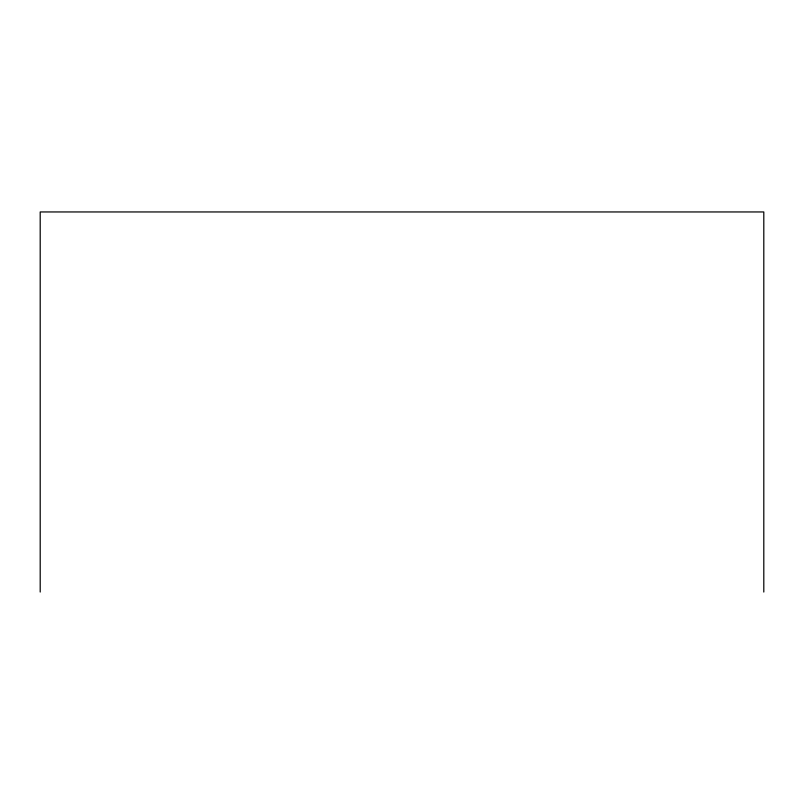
<?xml version="1.0" encoding="UTF-8"?>
<svg xmlns="http://www.w3.org/2000/svg" width="804" height="804" viewBox="0 0 804 804"><rect width="100%" height="100%" fill="white"/><g stroke="black" fill="none" stroke-linecap="round" stroke-linejoin="round"><path stroke-width="1.21" d="M763.8 592.045L763.8 211.954L40.2 211.954L40.2 592.045"/></g></svg>
